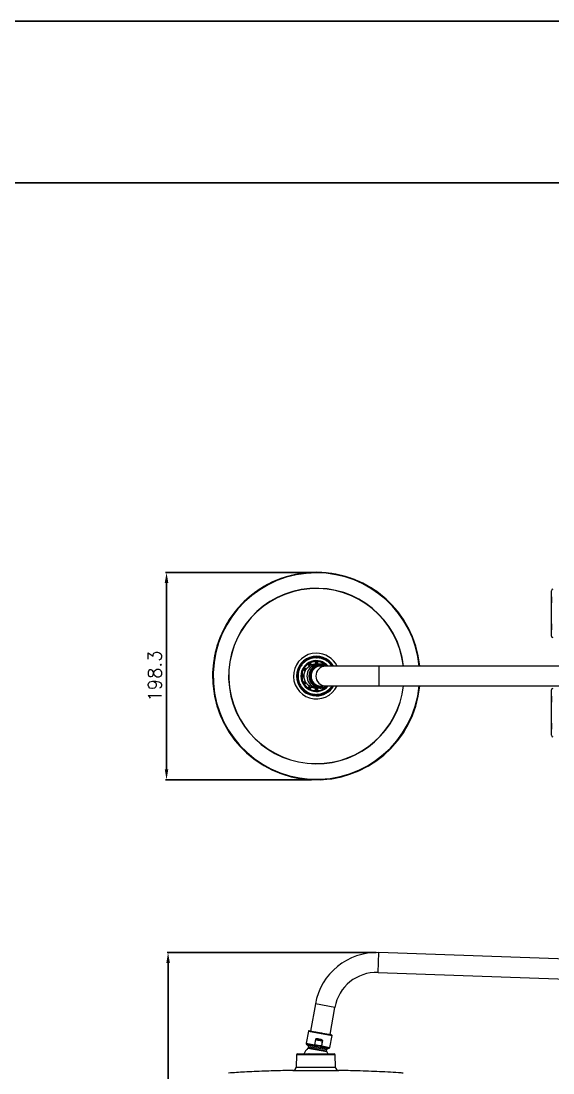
# Model space of a CAD drawing. Extents: x 1944 to 4044, y -46 to 2924.
# Drawn here: x 2994 to 3503, y 1917 to 2924 of the extents above; entities that cross this region are included whole.
import ezdxf

# ---------------------------------------------------------------- set-up
doc = ezdxf.new("R2010")
doc.units = 0
doc.header["$LTSCALE"] = 23.1
doc.layers.get('0').update_dxf_attribs({"linetype": 'CONTINUOUS'})
doc.layers.get('Defpoints').update_dxf_attribs({"linetype": 'CONTINUOUS'})
doc.layers.add('D', color=2, linetype='CONTINUOUS')
doc.styles.get("Standard").update_dxf_attribs({"font": 'txt.shx', "bigfont": 'whgtxt.shx'})
doc.dimstyles.get("Standard").update_dxf_attribs({"dimtxt": 2.5, "dimasz": 0.18, "dimexe": 0.18, "dimexo": 0.0625, "dimgap": 0.09, "dimtad": 0, "dimtih": 1, "dimtoh": 1, "dimdec": 4, "dimzin": 0, "dimdsep": 46, "dimtxsty": 'Standard', "dimcen": 0.09, "dimadec": 0, "dimazin": 0, "dimtp": 0.001, "dimtm": 0.001, "dimtfac": 1, "dimtdec": 4, "dimtofl": 0, "dimtmove": 0, "dimatfit": 0, "dimfxl": 0, "dimtolj": 1, "dimtzin": 0, "dimarcsym": 0})

# ---------------------------------------------------------------- blocks, each defined once
blk = doc.blocks.new('*D86')
at = {"color": 2, "lineweight": -2, "transparency": 16777216}
for p, q in [((3333.5, 2032.7), (3133.3, 2032.7)), ((3134.3, 2022.7), (3134.3, 162.3)), ((3336.6, 152.3), (3133.3, 152.3))]:
    blk.add_line(p, q, dxfattribs=at)
at = {"color": 2, "transparency": 16777216}
for points in [[(3132.6, 2022.7), (3136, 2022.7), (3134.3, 2032.7)], [(3132.6, 162.3), (3136, 162.3), (3134.3, 152.3)]]:
    blk.add_solid(points, dxfattribs=at)
at = {"layer": 'Defpoints', "color": 0, "transparency": 16777216}
for p in [(3333.8, 2032.7), (3134.3, 152.3), (3336.9, 152.3)]:
    blk.add_point(p, dxfattribs=at)
at = {"color": 2, "transparency": 16777216, "insert": (3120.5, 1092.5), "char_height": 17.5, "attachment_point": 5, "rotation": 90}
blk.add_mtext('\\A1;(2100~2400)', dxfattribs=at)
blk = doc.blocks.new('A$C1AB136E0')
at = {"color": 8, "linetype": 'Continuous', "lineweight": 15}
for p, q in [((158.8, 1599.6), (159.5, 1618.6)), ((117.5, 1566.1), (98.8, 1569.4)), ((92.2, 1543.3), (114.8, 1539.3)), ((90.1, 1531.8), (98, 1530.4)), ((90.5, 1530.9), (98, 1529.5)), ((80.7, 1520.9), (117.8, 1520.9)), ((91.7, 1527), (109.7, 1523.8)), ((110.5, 1526.4), (91.8, 1529.7)), ((109.6, 1524.1), (91.9, 1527.3)), ((92.2, 1528.8), (109.9, 1525.7)), ((104.6, 1528.4), (112.1, 1527)), ((104.9, 1529.2), (112.8, 1527.8)), ((77.4, 1505.8), (121.2, 1505.8)), ((99.1, 1508.7), (80.3, 1508.7)), ((118.2, 1508.7), (99.1, 1508.7))]:
    blk.add_line(p, q, dxfattribs=at)
at = {"color": 7, "linetype": 'Continuous', "lineweight": 15}
for p, q in [((417.7, 1609.5), (159.5, 1618.6)), ((158.8, 1599.6), (417.1, 1590.5)), ((98.8, 1569.4), (94.2, 1543.5)), ((112.9, 1540.2), (117.5, 1566.1)), ((92.2, 1543.3), (90.1, 1531.8)), ((90.5, 1530.9), (91.8, 1529.7)), ((98.9, 1535.5), (98, 1530.4)), ((98.3, 1530.3), (99.2, 1535.5)), ((98.9, 1535.5), (99.2, 1535.5)), ((105.5, 1534.3), (104.6, 1529.2)), ((104.9, 1529.2), (105.8, 1534.3)), ((105.5, 1534.3), (105.8, 1534.3)), ((112.8, 1527.8), (114.8, 1539.3)), ((114.4, 1539.9), (114.4, 1539.9)), ((80.7, 1520.9), (80.3, 1508.7)), ((92.2, 1528.8), (91.9, 1527.3)), ((98.3, 1530.3), (98, 1530.4)), ((98.7, 1521.8), (99.3, 1521.8)), ((104.6, 1529.2), (104.9, 1529.2)), ((109.6, 1524.1), (109.9, 1525.7)), ((110.5, 1526.4), (112.1, 1527)), ((118.2, 1508.7), (117.8, 1520.9))]:
    blk.add_line(p, q, dxfattribs=at)
at = {"color": 7, "linetype": 'Continuous', "lineweight": 15, "flags": 128}
blk.add_lwpolyline([(110.6, 1521.9), (110.6, 1521.9), (109.7, 1523.8)], dxfattribs=at)
at = {"color": 7, "linetype": 'Continuous', "lineweight": 15}
for centre, radius, start, end in [((157.4, 1559.1), 59.5, 88, 170), ((157.4, 1559.1), 40.5, 88, 170), ((92.7, 1543.2), 0.5, 80, 170), ((91.1, 1531.6), 1, 170, 230), ((114.3, 1539.4), 0.5, 350, 80), ((81.7, 1520.8), 1, 90, 178), ((99.3, 1517.7), 12, 129.4642, 159.7285), ((91.4, 1527.4), 0.5, 309.4642, 350), ((91.2, 1529), 1, 350, 50), ((100, 1530), 2.05, 167.6095, 192.3586), ((102.9, 1529.5), 2.05, 327.6414, 352.3905), ((110.1, 1524.1), 0.5, 170, 210.5358), ((110.9, 1525.5), 1, 110, 170), ((111.8, 1528), 1, 290, 350), ((116.8, 1520.8), 1, 2, 90), ((77.3, 1508.8), 3, 270.9672, 358), ((121.2, 1508.8), 3, 182, 269.0328)]:
    blk.add_arc(centre, radius, start, end, dxfattribs=at)
for points in [[(92.8, 1543.7), (92.8, 1543.7), (92.9, 1543.7), (93.5, 1543.6), (94.5, 1543.4), (95.9, 1543.2), (97.5, 1542.9), (99.4, 1542.6), (101.4, 1542.2), (103.5, 1541.8), (105.7, 1541.5), (107.7, 1541.1), (109.6, 1540.8), (111.2, 1540.5), (112.6, 1540.2), (113.6, 1540.1), (114.3, 1539.9), (114.4, 1539.9), (114.4, 1539.9)], [(99.3, 1521.8), (100.4, 1521.8), (102.7, 1521.8), (106, 1521.8), (109, 1521.8), (111.6, 1521.8), (113.8, 1521.8), (115.5, 1521.8), (116.6, 1521.8), (116.7, 1521.8), (116.8, 1521.8)]]:
    blk.add_open_spline(points, degree=3, dxfattribs=at)
for points, knots in [([(105.8, 1534.3), (105.8, 1534.3), (105.8, 1534.4), (105.8, 1534.5), (105.7, 1534.6), (105.3, 1535), (104.2, 1535.3), (102.5, 1535.8), (100.9, 1536), (99.8, 1536), (99.3, 1535.9), (99.1, 1535.8), (99, 1535.7), (98.9, 1535.6), (98.9, 1535.5), (98.9, 1535.5)], [0, 0, 0, 0, 0.016108, 0.031251, 0.046866, 0.062511, 0.249622, 0.499712, 0.7498, 0.874982, 0.93749, 0.953133, 0.968749, 0.983886, 1, 1, 1, 1]), ([(99.2, 1535.5), (99.2, 1535.5), (99.2, 1535.5), (99.2, 1535.5), (99.2, 1535.5), (99.2, 1535.6), (99.2, 1535.6), (99.2, 1535.6), (99.3, 1535.6), (99.5, 1535.5), (99.9, 1535.4), (100.9, 1535.2), (102.4, 1535), (103.8, 1534.7), (104.8, 1534.5), (105.2, 1534.5), (105.4, 1534.5), (105.5, 1534.5), (105.5, 1534.5), (105.5, 1534.4), (105.6, 1534.4), (105.6, 1534.4), (105.6, 1534.4), (105.5, 1534.4), (105.5, 1534.4), (105.5, 1534.3)], [0, 0, 0, 0, 0.009401, 0.013318, 0.015052, 0.016708, 0.01846, 0.020497, 0.025734, 0.039533, 0.104275, 0.237321, 0.500016, 0.771338, 0.892257, 0.944723, 0.966282, 0.973655, 0.979518, 0.981555, 0.983302, 0.984956, 0.986688, 0.990604, 1, 1, 1, 1]), ([(99.2, 1535.5), (99.5, 1535.3), (99.9, 1535.1), (100.8, 1534.9), (101.6, 1534.8), (102.9, 1534.5), (104.2, 1534.2), (105.3, 1534.3), (105.5, 1534.3)], [0, 0, 0, 0, 0.124676, 0.24979, 0.421345, 0.50008, 0.875328, 1, 1, 1, 1]), ([(81.8, 1521.8), (81.8, 1521.8), (81.9, 1521.8), (82.8, 1521.8), (84.4, 1521.8), (86.5, 1521.8), (89.1, 1521.8), (92, 1521.8), (95.3, 1521.8), (97.5, 1521.8), (98.7, 1521.8)], [0, 0, 0, 0, 0.115131, 0.24154, 0.36795, 0.49436, 0.62077, 0.74718, 0.87359, 1, 1, 1, 1]), ([(84.9, 1521.3), (84.9, 1521.4), (84.9, 1521.5), (85, 1521.7), (85.1, 1521.8), (85.3, 1521.8), (85.4, 1521.8), (85.4, 1521.8)], [0, 0, 0, 0, 0.2136523, 0.4272912, 0.64128, 0.8557957, 1, 1, 1, 1]), ([(87.3, 1521.3), (87.3, 1521.4), (87.3, 1521.5), (87.4, 1521.7), (87.5, 1521.8), (87.7, 1521.8), (87.7, 1521.8), (87.8, 1521.8)], [0, 0, 0, 0, 0.213652, 0.427291, 0.64128, 0.855796, 1, 1, 1, 1]), ([(92.8, 1521.6), (92.8, 1521.6), (92.8, 1521.7), (92.7, 1521.8), (92.6, 1521.8), (92.6, 1521.8), (92.6, 1521.8)], [0, 0, 0, 0, 0.019226, 0.375084, 0.732503, 1, 1, 1, 1]), ([(92.9, 1521.3), (93, 1521.4), (93, 1521.5), (93, 1521.7), (93.1, 1521.8), (93.1, 1521.8), (93.2, 1521.8), (93.2, 1521.8)], [0, 0, 0, 0, 0.2136322, 0.4272509, 0.6412195, 0.8557149, 1, 1, 1, 1]), ([(98.3, 1530.3), (98.3, 1530.3), (98.2, 1530.1), (98.1, 1529.9), (98.1, 1529.7), (98, 1529.6), (98, 1529.5)], [0, 0, 0, 0, 0.24999, 0.4999, 0.7499, 1, 1, 1, 1]), ([(98, 1529.5), (99.1, 1529.2), (101.2, 1528.5), (103.5, 1528.4), (104.6, 1528.4)], [0, 0, 0, 0, 0.5, 1, 1, 1, 1]), ([(104.6, 1529.2), (103.5, 1529.3), (101.4, 1529.4), (99.3, 1530), (98.3, 1530.3)], [0, 0, 0, 0, 0.499994, 1, 1, 1, 1]), ([(98.3, 1521.8), (98.3, 1521.8), (98.3, 1521.8), (98.3, 1521.7), (98.3, 1521.6), (98.3, 1521.5), (98.3, 1521.4), (98.3, 1521.3)], [0, 0, 0, 0, 0.21438, 0.428763, 0.643036, 0.856881, 1, 1, 1, 1]), ([(100.3, 1521.3), (100.3, 1521.4), (100.3, 1521.5), (100.3, 1521.7), (100.3, 1521.8), (100.3, 1521.8), (100.3, 1521.8), (100.3, 1521.8)], [0, 0, 0, 0, 0.213632, 0.427251, 0.641219, 0.855715, 1, 1, 1, 1]), ([(104.6, 1528.4), (104.6, 1528.4), (104.6, 1528.5), (104.6, 1528.7), (104.6, 1529), (104.6, 1529.1), (104.6, 1529.2)], [0, 0, 0, 0, 0.250172, 0.500258, 0.750246, 1, 1, 1, 1]), ([(105.3, 1521.8), (105.4, 1521.8), (105.4, 1521.8), (105.5, 1521.7), (105.6, 1521.6), (105.6, 1521.5), (105.6, 1521.4), (105.6, 1521.3)], [0, 0, 0, 0, 0.214918, 0.429838, 0.644648, 0.859029, 1, 1, 1, 1]), ([(110.8, 1521.8), (110.8, 1521.8), (110.9, 1521.8), (111.1, 1521.7), (111.2, 1521.6), (111.2, 1521.5), (111.2, 1521.4), (111.2, 1521.3)], [0, 0, 0, 0, 0.2154583, 0.4309191, 0.6462695, 0.8611894, 1, 1, 1, 1]), ([(113.1, 1521.8), (113.2, 1521.8), (113.3, 1521.8), (113.5, 1521.7), (113.6, 1521.6), (113.6, 1521.5), (113.6, 1521.4), (113.6, 1521.3)], [0, 0, 0, 0, 0.214918, 0.429838, 0.644648, 0.859029, 1, 1, 1, 1]), ([(77.5, 1505.8), (74.2, 1505.7), (65, 1505.6), (49.5, 1505.1), (32.2, 1504.3), (20.9, 1503.6), (15.8, 1503.3)], [0, 0, 0, 0, 0.160872, 0.447658, 0.754875, 1, 1, 1, 1]), ([(182.9, 1503.3), (182.3, 1503.3), (174.7, 1503.9), (160.1, 1504.6), (140.2, 1505.4), (127.1, 1505.7), (121, 1505.8)], [0, 0, 0, 0, 0.0331907, 0.3657357, 0.7068716, 1, 1, 1, 1])]:
    blk.add_open_spline(points, degree=3, knots=knots, dxfattribs=at)
blk = doc.blocks.new('A$C1841107C')
at = {"color": 7, "linetype": 'Continuous', "lineweight": 15}
for p, q in [((375.5, 417.4), (375.5, 159.1)), ((394.5, 159.1), (394.5, 417.4)), ((346.7, 324.1), (303.3, 324.1)), ((441.7, 324.1), (398.3, 324.1)), ((375.5, 159.1), (375.5, 108.2)), ((394.5, 108.2), (394.5, 159.1)), ((372.1, 105.6), (372.4, 105.4)), ((372.3, 105.7), (373.6, 104.9)), ((373.6, 104.7), (372.5, 105.3)), ((373.3, 107.1), (373, 107.3)), ((373, 107.3), (373.1, 107.3)), ((374.1, 106.5), (373.2, 107.1)), ((373.5, 107.1), (374.1, 106.7)), ((373.5, 103.5), (373.5, 102.5)), ((375.5, 108.2), (375.5, 103.5)), ((375.5, 103), (375.5, 102.9)), ((375.5, 102.9), (375.5, 102.9)), ((394.5, 103.5), (394.5, 108.2)), ((396, 106.8), (396.5, 107.1)), ((396.9, 107.1), (396.1, 106.6)), ((396.4, 104.9), (397.7, 105.7)), ((397.5, 105.3), (396.4, 104.7)), ((396.5, 102.5), (396.5, 103.5)), ((397, 107.3), (396.7, 107.1)), ((396.7, 107.1), (396.7, 107.1)), ((396.9, 107.3), (396.9, 107.3)), ((397.6, 105.4), (397.9, 105.6)), ((367.5, 99.3), (367.5, 99.9)), ((371, 100.2), (370.6, 100.2)), ((370.6, 98.3), (371, 98.3)), ((371.1, 100.3), (373.3, 100.3)), ((373, 100.1), (371.1, 100.1)), ((371.1, 98.4), (373, 98.4)), ((373.3, 98.3), (371.1, 98.3)), ((372.4, 93.1), (372.1, 92.9)), ((374.2, 94), (372.3, 92.9)), ((372.5, 93.2), (374.4, 94.3)), ((373, 91.2), (373.3, 91.4)), ((373.1, 91.4), (375.1, 92.6)), ((375.4, 92.6), (373.5, 91.5)), ((374, 99.2), (374, 98.3)), ((374, 98), (374, 98.9)), ((374.3, 94.2), (374.2, 94.1)), ((375.1, 92.5), (375.2, 92.5)), ((384.9, 92.8), (384.9, 92.8)), ((384.9, 92.8), (385, 92.8)), ((396.5, 91.5), (394.6, 92.6)), ((394.7, 92.6), (394.8, 92.5)), ((394.9, 92.6), (396.9, 91.4)), ((395.6, 94.3), (397.5, 93.2)), ((397.7, 92.9), (395.8, 94)), ((396, 98.3), (396, 99.2)), ((396, 98.9), (396, 98)), ((396, 98), (396, 98.3)), ((396.7, 100.3), (398.9, 100.3)), ((398.9, 98.3), (396.7, 98.3)), ((396.7, 91.4), (397, 91.2)), ((396.8, 98.3), (396.9, 98.4)), ((397, 98.3), (397, 100.1)), ((398.9, 100.1), (397, 100.1)), ((397, 98.4), (399.1, 98.4)), ((397.9, 92.9), (397.6, 93.1)), ((397.9, 92.9), (397.9, 92.9)), ((399.4, 100.2), (399, 100.2)), ((399, 98.3), (399.4, 98.3)), ((399.4, 100.3), (399.4, 100.2)), ((399.4, 98.3), (399.4, 98.3)), ((402.5, 98.7), (402.5, 99.3)), ((377.1, 87.6), (377, 87.3)), ((377.2, 87.8), (378.3, 89.7)), ((378.3, 89.3), (377.2, 87.4)), ((378.6, 86.5), (379.7, 88.5)), ((378.7, 86.3), (378.8, 86.6)), ((380, 88.7), (378.9, 86.8)), ((384, 85.4), (384, 87.6)), ((384, 87.5), (384.1, 87.3)), ((384, 85.3), (384, 84.9)), ((384.2, 87.3), (384.2, 85)), ((385, 85), (384.2, 85)), ((385.8, 85), (385, 85)), ((385.8, 85.4), (385.8, 87.3)), ((386, 87.6), (386, 85.4)), ((386, 84.9), (386, 85.3)), ((391.1, 86.8), (390, 88.7)), ((390.1, 88.6), (390.1, 88.5)), ((390.3, 88.5), (391.4, 86.5)), ((391.2, 86.6), (391.3, 86.3)), ((391.7, 89.7), (392.8, 87.8)), ((392.8, 87.4), (391.7, 89.3)), ((393, 87.3), (392.9, 87.6))]:
    blk.add_line(p, q, dxfattribs=at)
at = {"color": 8, "linetype": 'Continuous', "lineweight": 15}
for p, q in [((325, 324.1), (309.5, 324.1)), ((340.5, 324.1), (325, 324.1)), ((435.5, 324.1), (404.5, 324.1)), ((373.7, 105.7), (372.6, 106.4)), ((372.7, 106.4), (373.7, 105.8)), ((374.9, 108.8), (373.5, 107.1)), ((396.5, 107.1), (395.1, 108.8)), ((397.4, 106.4), (396.3, 105.7)), ((396.3, 105.8), (397.3, 106.4)), ((373, 99.3), (370.7, 99.3)), ((373, 99.2), (370.7, 99.2)), ((372.6, 92.2), (374.6, 93.3)), ((374.6, 93.2), (372.7, 92.1)), ((395.4, 93.3), (397.4, 92.2)), ((397.3, 92.1), (395.4, 93.2)), ((399.2, 99.3), (397, 99.3)), ((399.2, 99.2), (397, 99.2)), ((377.8, 87), (379, 88.9)), ((379, 88.9), (377.9, 86.9)), ((385, 85), (385, 87.3)), ((385, 87.3), (385, 85)), ((392.1, 86.9), (391, 88.9)), ((391, 88.9), (392.2, 87))]:
    blk.add_line(p, q, dxfattribs=at)
at = {"color": 7, "linetype": 'Continuous', "lineweight": 15, "flags": 128}
for points in [[(309.3, 324.1), (309.3, 324.1), (309.5, 324.1)], [(340.5, 324.1), (340.7, 324.1), (340.7, 324.1)], [(404.3, 324.1), (404.3, 324.1), (404.5, 324.1)], [(435.5, 324.1), (435.7, 324.1), (435.7, 324.1)], [(372.3, 105.7), (372.3, 105.7), (373.1, 107.1)], [(373.2, 100.2), (373, 100.2), (373, 100.2), (373, 100.2)], [(374.2, 94.1), (374.2, 94.1), (374.2, 94.1), (374.2, 94.1)], [(394.8, 92.5), (394.9, 92.5), (394.9, 92.5), (394.9, 92.5)], [(397.7, 92.9), (397.7, 92.8), (396.8, 91.3)], [(378.6, 86.5), (378.5, 86.6), (377, 87.5)], [(393, 87.5), (391.5, 86.6), (391.3, 86.5)]]:
    blk.add_lwpolyline(points, dxfattribs=at)
at = {"color": 8, "linetype": 'Continuous', "lineweight": 15, "flags": 128}
blk.add_lwpolyline([(394.5, 159.1), (394.3, 159.2), (393.8, 159.3), (392.9, 159.3), (391.7, 159.4), (390.3, 159.4), (388.6, 159.5), (386.9, 159.5), (385, 159.5), (383.1, 159.5), (381.4, 159.5), (379.7, 159.4), (378.3, 159.4), (377.1, 159.3), (376.2, 159.3), (375.7, 159.2), (375.5, 159.1), (375.5, 159.1)], dxfattribs=at)
at = {"color": 7, "linetype": 'Continuous', "lineweight": 15}
for centre, radius, start, end in [((303.3, 325.6), 1.5, 180.5, 270), ((325, 1004.7), 680.7, 268.6945, 271.3055), ((346.7, 325.6), 1.5, 270, 359.5), ((398.3, 325.6), 1.5, 180.5, 270), ((420, 1004.7), 680.7, 268.6945, 271.3055), ((441.7, 325.6), 1.5, 270, 359.5), ((385, 99.3), 99.3, 180, 84.5087), ((385, 99.3), 99.3, 95.4913, 180), ((385, 99.3), 14.8, 129.933, 270), ((385, 99.3), 14.4, 153.9473, 176.0527), ((385, 99.3), 14.4, 153.8777, 153.947), ((385, 99.3), 14, 153.7821, 153.9744), ((385, 99.3), 14.4, 131.2787, 146.0527), ((385, 99.3), 14, 146.0256, 146.2179), ((384.7, 103.5), 11.2, 145.239, 179.963), ((384.9, 103.6), 9.88, 162.0223, 270.618), ((384.9, 103.6), 9.43, 180.4419, 270.4352), ((385, 99.3), 14.8, 270, 50.067), ((385.1, 103.6), 9.88, 269.382, 17.9777), ((385.1, 103.6), 9.43, 269.5648, 359.5581), ((385, 99.3), 14.4, 33.9473, 48.7213), ((385.3, 103.5), 11.2, 0.048, 34.7519), ((385, 99.3), 14.2, 356.0179, 33.8256), ((385, 99.3), 14.4, 33.8777, 33.947), ((385, 99.3), 14, 26.0256, 26.2179), ((385, 99.3), 14.4, 26.053, 26.1223), ((385, 99.3), 14.4, 3.9473, 26.0527), ((385, 99.3), 14.4, 176.053, 176.1223), ((385, 99.3), 14.4, 183.8777, 183.947), ((385, 99.3), 14.4, 183.9473, 206.0527), ((385, 99.3), 14.2, 176.6239, 214.1087), ((385, 99.3), 14, 176.0256, 176.2179), ((385, 99.3), 14.1, 183.7821, 183.9744), ((385, 99.3), 14.4, 206.053, 206.1223), ((385, 99.3), 14.1, 206.0256, 206.2179), ((385, 99.3), 12, 175.6294, 175.99), ((385, 99.3), 12, 179.8124, 180.1876), ((385, 99.3), 12, 184.01, 184.3706), ((385, 99.3), 14.4, 213.8777, 213.947), ((385, 99.3), 14.4, 213.9473, 236.0527), ((385, 99.3), 14.1, 213.7821, 213.9744), ((375, 99.2), 0.971, 180.0045, 198.017), ((375, 98.3), 0.971, 180.0052, 198.017), ((385, 101.7), 11.5, 198.449, 341.551), ((385, 99.3), 12, 205.6294, 205.99), ((385, 99.3), 12, 209.8124, 210.1876), ((385, 99.3), 12, 214.01, 214.3706), ((385, 99.3), 14.4, 303.9473, 326.0527), ((385, 99.3), 12, 325.6294, 325.99), ((385, 99.3), 12, 329.8124, 330.1876), ((385, 99.3), 12, 334.01, 334.3706), ((395, 99.2), 0.971, 341.983, 359.9956), ((395, 98.3), 0.971, 341.983, 359.9956), ((385, 99.3), 14.1, 326.0256, 326.2179), ((385, 99.3), 14.4, 326.053, 326.1223), ((385, 99.3), 12, 359.8124, 0.1876), ((385, 99.3), 12, 355.6294, 355.99), ((385, 99.3), 14.1, 333.7821, 333.9744), ((385, 99.3), 14.4, 333.9473, 356.0527), ((385, 99.3), 14, 3.7821, 3.9744), ((385, 99.3), 14.1, 356.0256, 356.2179), ((385, 99.3), 14.4, 236.053, 236.1223), ((385, 99.3), 14.1, 236.0256, 236.2179), ((385, 99.3), 12, 235.6294, 235.99), ((385, 99.3), 14.4, 243.8777, 243.947), ((385, 99.3), 14.4, 243.9473, 266.0527), ((385, 99.3), 14.1, 243.7821, 243.9744), ((385, 99.3), 12, 239.8124, 240.1876), ((385, 99.3), 12, 244.01, 244.3706), ((385, 99.3), 14.1, 266.0256, 266.2179), ((385, 99.3), 14.4, 266.053, 266.1223), ((385, 99.3), 12, 265.6294, 265.99), ((385, 99.3), 12, 269.8124, 270.1876), ((385, 99.3), 12, 274.01, 274.3706), ((385, 99.3), 14.1, 273.7821, 273.9744), ((385, 99.3), 14.4, 273.9473, 296.0527), ((385, 99.3), 14.4, 273.8777, 273.947), ((385, 99.3), 12, 295.6294, 295.99), ((385, 99.3), 12, 299.8124, 300.1876), ((385, 99.3), 14.1, 296.0256, 296.2179), ((385, 99.3), 14.4, 296.053, 296.1223), ((385, 99.3), 12, 304.01, 304.3706), ((385, 99.3), 14.1, 303.7821, 303.9744), ((385, 99.3), 14.4, 303.8777, 303.947)]:
    blk.add_arc(centre, radius, start, end, dxfattribs=at)
at = {"color": 8, "linetype": 'Continuous', "lineweight": 15}
for centre, radius, start, end in [((385, 99.3), 99.3, 95.4914, 270), ((385, 99.3), 99.2, 95.4978, 180.2543), ((385, 99.3), 99.2, 180.2543, 84.5022), ((385, 99.3), 98.8, 95.5185, 180), ((385, 99.3), 98.8, 180, 84.4815), ((385, 99.3), 99.3, 270, 84.5086), ((385, 99.3), 84, 96.491, 359.5928), ((385, 99.3), 83.8, 96.5061, 359.5928), ((385, 99.3), 84, 359.5928, 83.509), ((385, 99.3), 83.8, 359.5928, 83.4939), ((385, 99.3), 21.9, 180, 64.3002), ((385, 99.3), 21.9, 115.6998, 180), ((385, 99.3), 19, 120.0712, 359.5098), ((385, 99.3), 18.5, 180, 59.1642), ((385, 99.3), 18.5, 120.8358, 180), ((385, 99.3), 19, 359.5098, 59.9288), ((384.9, 103.6), 11.4, 180.448, 270.4296), ((385, 108.3), 9.5, 180.6559, 359.3441), ((385.1, 103.6), 11.4, 269.5333, 359.5909)]:
    blk.add_arc(centre, radius, start, end, dxfattribs=at)
for points, knots in [([(375.5, 114), (374.6, 113.4), (372.8, 112.1), (370.6, 109.5), (368.9, 106.5), (367.8, 103.3), (367.6, 101), (367.5, 99.9)], [0, 0, 0, 0, 0.19342, 0.395065, 0.59671, 0.798355, 1, 1, 1, 1]), ([(402.5, 99.3), (402.5, 100.4), (402.3, 102.7), (401.3, 106), (399.7, 109), (397.6, 111.6), (395.8, 113.3), (394.6, 113.9), (394.5, 114)], [0, 0, 0, 0, 0.194779, 0.389558, 0.584337, 0.779116, 0.973895, 1, 1, 1, 1]), ([(375.5, 109), (375.3, 108.6), (374.7, 107.6), (374.2, 105.8), (373.9, 103.6), (374.1, 101.5), (374.7, 99.5), (375.8, 97.6), (377.1, 95.9), (378.8, 94.6), (380.7, 93.6), (382.7, 92.9), (384.2, 92.8), (384.9, 92.8)], [0, 0, 0, 0, 0.05971, 0.153739, 0.247768, 0.341797, 0.435826, 0.529855, 0.623884, 0.717913, 0.811942, 0.905971, 1, 1, 1, 1]), ([(385, 92.8), (385.7, 92.8), (387.2, 92.9), (389.2, 93.5), (391.1, 94.5), (392.8, 95.9), (394.2, 97.5), (395.2, 99.4), (395.8, 101.4), (396.1, 103.5), (395.9, 105.7), (395.3, 107.5), (394.7, 108.5), (394.5, 109)], [0, 0, 0, 0, 0.093575, 0.187149, 0.280724, 0.374299, 0.467874, 0.561448, 0.655023, 0.748598, 0.842172, 0.935747, 1, 1, 1, 1])]:
    blk.add_open_spline(points, degree=3, knots=knots, dxfattribs=at)
at = {"color": 7, "linetype": 'Continuous', "lineweight": 15}
for points in [[(372.5, 105.3), (372.1, 104.5), (371.5, 102.9), (371.2, 101.1), (371.1, 100.3)], [(398.9, 100.3), (398.8, 101.1), (398.5, 102.9), (397.9, 104.5), (397.5, 105.3)], [(367.5, 99.3), (367.5, 98.1), (367.7, 95.9), (368.7, 92.6), (370.3, 89.6), (372.4, 86.9), (375, 84.7), (378, 83.1), (381.3, 82), (384.7, 81.6), (388.1, 81.9), (391.4, 82.8), (394.4, 84.4), (397.1, 86.5), (399.4, 89.1), (401.1, 92), (402.2, 95.3), (402.4, 97.5), (402.5, 98.7)], [(371.1, 98.3), (371.2, 97.4), (371.5, 95.6), (372.1, 94), (372.5, 93.2)], [(374.4, 94.3), (374.1, 94.9), (373.6, 96.2), (373.4, 97.6), (373.3, 98.3)], [(373.5, 91.5), (374, 90.8), (375.1, 89.4), (376.5, 88.3), (377.2, 87.8)], [(378.3, 89.7), (377.8, 90.1), (376.7, 90.9), (375.8, 92), (375.4, 92.6)], [(394.6, 92.6), (394.2, 92), (393.3, 90.9), (392.2, 90.1), (391.7, 89.7)], [(392.8, 87.8), (393.5, 88.3), (394.9, 89.4), (396, 90.8), (396.5, 91.5)], [(396.7, 98.3), (396.6, 97.6), (396.4, 96.2), (395.9, 94.9), (395.6, 94.3)], [(397.5, 93.2), (397.9, 94), (398.5, 95.6), (398.8, 97.4), (398.9, 98.3)], [(378.9, 86.8), (379.7, 86.4), (381.4, 85.7), (383.1, 85.5), (384, 85.4)], [(384, 87.6), (383.3, 87.7), (381.9, 87.9), (380.7, 88.4), (380, 88.7)], [(390, 88.7), (389.3, 88.4), (388.1, 87.9), (386.7, 87.7), (386, 87.6)], [(386, 85.4), (386.9, 85.5), (388.6, 85.7), (390.3, 86.4), (391.1, 86.8)]]:
    blk.add_open_spline(points, degree=3, dxfattribs=at)
for points, knots in [([(372.1, 105.6), (372.1, 105.6), (372.1, 105.6), (372.1, 105.5), (372.3, 105.5), (372.4, 105.4), (372.5, 105.4), (372.5, 105.3)], [0, 0, 0, 0, 0.213652, 0.427291, 0.64128, 0.855796, 1, 1, 1, 1]), ([(373.5, 107.1), (373.4, 107.1), (373.3, 107.2), (373.2, 107.2), (373.1, 107.3), (373.1, 107.3), (373.1, 107.3), (373.1, 107.3)], [0, 0, 0, 0, 0.21438, 0.428763, 0.643036, 0.856881, 1, 1, 1, 1]), ([(374, 98.9), (374, 98.9), (374, 98.9), (374, 99), (374, 99.1), (373.9, 99.6), (373.6, 100.8), (373.5, 101.9), (373.5, 102.5)], [0, 0, 0, 0, 0.032238, 0.062537, 0.093786, 0.125093, 0.499531, 1, 1, 1, 1]), ([(396.5, 102.5), (396.5, 102.5), (396.6, 101.9), (396.4, 100.9), (396.2, 99.8), (396.1, 99.3), (396, 99.1), (396, 99), (396, 98.9), (396, 98.9), (396, 98.9)], [0, 0, 0, 0, 0.000005, 0.4998908, 0.7501096, 0.8750528, 0.9063211, 0.9375341, 0.9677905, 1, 1, 1, 1]), ([(396.9, 107.3), (396.9, 107.3), (396.9, 107.3), (396.9, 107.3), (396.7, 107.2), (396.6, 107.1), (396.5, 107.1), (396.5, 107.1)], [0, 0, 0, 0, 0.214195, 0.428376, 0.642909, 0.857969, 1, 1, 1, 1]), ([(397.5, 105.3), (397.6, 105.4), (397.7, 105.4), (397.8, 105.5), (397.9, 105.6), (397.9, 105.6), (397.9, 105.6), (397.9, 105.6)], [0, 0, 0, 0, 0.214918, 0.429838, 0.644648, 0.859029, 1, 1, 1, 1]), ([(371.1, 100.3), (371.1, 100.3), (371, 100.3), (370.8, 100.3), (370.7, 100.3), (370.6, 100.3), (370.6, 100.3), (370.6, 100.3)], [0, 0, 0, 0, 0.214918, 0.429838, 0.644648, 0.859029, 1, 1, 1, 1]), ([(370.6, 98.3), (370.6, 98.3), (370.7, 98.3), (370.7, 98.3), (370.9, 98.3), (371, 98.3), (371.1, 98.3), (371.1, 98.3)], [0, 0, 0, 0, 0.2136616, 0.4273097, 0.6413078, 0.8558327, 1, 1, 1, 1]), ([(372.5, 93.2), (372.4, 93.2), (372.3, 93.1), (372.2, 93), (372.1, 93), (372.1, 93), (372.1, 93), (372.1, 92.9)], [0, 0, 0, 0, 0.214926, 0.429855, 0.644674, 0.859064, 1, 1, 1, 1]), ([(373, 100.3), (373, 99.7), (372.9, 99.1), (373, 98.5), (373, 98.4)], [0, 0, 0, 0, 0.993465, 1, 1, 1, 1]), ([(373, 99.3), (373, 99.4), (373, 99.6), (373, 99.8), (373, 100), (373, 100.1), (373, 100.1), (373, 100.1)], [0, 0, 0, 0, 0.2168, 0.433587, 0.650691, 0.867976, 1, 1, 1, 1]), ([(373, 98.4), (373, 98.4), (373, 98.5), (373, 98.6), (373, 98.8), (373, 99), (373, 99.2), (373, 99.2)], [0, 0, 0, 0, 0.216823, 0.433633, 0.650779, 0.868136, 1, 1, 1, 1]), ([(373.1, 98.4), (373.1, 98.3), (373.1, 98.3), (373.4, 98.3), (373.5, 98.3)], [0, 0, 0, 0, 0.653831, 1, 1, 1, 1]), ([(373.1, 91.2), (373.1, 91.2), (373.1, 91.2), (373.1, 91.3), (373.3, 91.3), (373.4, 91.4), (373.5, 91.5), (373.5, 91.5)], [0, 0, 0, 0, 0.213652, 0.427291, 0.64128, 0.855796, 1, 1, 1, 1]), ([(373.7, 100.3), (373.7, 100.3), (373.6, 100.3), (373.5, 100.3), (373.4, 100.3), (373.3, 100.3)], [0, 0, 0, 0, 0.30967, 0.704491, 1, 1, 1, 1]), ([(373.7, 98.3), (373.7, 98.3), (373.6, 98.3), (373.5, 98.3), (373.4, 98.3), (373.3, 98.3)], [0, 0, 0, 0, 0.3281526, 0.7124952, 1, 1, 1, 1]), ([(374, 98.3), (374, 98.3), (374, 98.2), (374, 98.1), (374, 98)], [0, 0, 0, 0, 0.208303, 1, 1, 1, 1]), ([(374.2, 94.1), (374.4, 93.7), (374.6, 93.2), (375, 92.7), (375.1, 92.6)], [0, 0, 0, 0, 0.737683, 1, 1, 1, 1]), ([(374.6, 93.3), (374.5, 93.4), (374.5, 93.5), (374.3, 93.8), (374.3, 93.9), (374.2, 94), (374.2, 94), (374.2, 94)], [0, 0, 0, 0, 0.2168, 0.433587, 0.650691, 0.867976, 1, 1, 1, 1]), ([(374.7, 94.5), (374.7, 94.5), (374.6, 94.4), (374.5, 94.4), (374.4, 94.3), (374.4, 94.3)], [0, 0, 0, 0, 0.3608619, 0.7264062, 1, 1, 1, 1]), ([(375.1, 92.6), (375, 92.6), (375, 92.6), (375, 92.7), (374.8, 92.9), (374.7, 93.1), (374.7, 93.2), (374.6, 93.2)], [0, 0, 0, 0, 0.2168232, 0.4336333, 0.6507787, 0.8681359, 1, 1, 1, 1]), ([(375.8, 92.8), (375.7, 92.8), (375.7, 92.8), (375.6, 92.7), (375.5, 92.6), (375.4, 92.6), (375.4, 92.6)], [0, 0, 0, 0, 0.019265, 0.375156, 0.73261, 1, 1, 1, 1]), ([(394.2, 92.8), (394.3, 92.8), (394.3, 92.8), (394.4, 92.7), (394.5, 92.6), (394.6, 92.6), (394.6, 92.6)], [0, 0, 0, 0, 0.019226, 0.375084, 0.732503, 1, 1, 1, 1]), ([(394.9, 92.6), (395, 92.7), (395.3, 93.2), (395.6, 93.7), (395.7, 94)], [0, 0, 0, 0, 0.3580555, 1, 1, 1, 1]), ([(395.4, 93.2), (395.3, 93.2), (395.2, 93), (395.1, 92.8), (395, 92.7), (395, 92.6), (394.9, 92.6), (394.9, 92.6)], [0, 0, 0, 0, 0.2167995, 0.4335866, 0.6506914, 0.8679763, 1, 1, 1, 1]), ([(395.3, 94.5), (395.3, 94.5), (395.4, 94.4), (395.5, 94.4), (395.6, 94.3), (395.6, 94.3)], [0, 0, 0, 0, 0.3609375, 0.7265233, 1, 1, 1, 1]), ([(395.8, 94), (395.8, 94), (395.8, 94), (395.7, 93.9), (395.6, 93.7), (395.5, 93.5), (395.4, 93.4), (395.4, 93.3)], [0, 0, 0, 0, 0.216823, 0.433633, 0.650778, 0.868135, 1, 1, 1, 1]), ([(395.8, 94.1), (395.8, 94.1), (395.8, 94.1), (395.5, 94.3), (395.5, 94.3)], [0, 0, 0, 0, 0.706233, 1, 1, 1, 1]), ([(396.3, 100.3), (396.3, 100.3), (396.4, 100.3), (396.5, 100.3), (396.6, 100.3), (396.7, 100.3)], [0, 0, 0, 0, 0.309948, 0.705071, 1, 1, 1, 1]), ([(396.3, 98.3), (396.3, 98.3), (396.4, 98.3), (396.5, 98.3), (396.6, 98.3), (396.7, 98.3)], [0, 0, 0, 0, 0.328075, 0.712375, 1, 1, 1, 1]), ([(396.9, 100.2), (396.9, 100.2), (396.9, 100.2), (396.6, 100.2), (396.5, 100.2)], [0, 0, 0, 0, 0.673038, 1, 1, 1, 1]), ([(396.5, 91.5), (396.6, 91.4), (396.7, 91.4), (396.8, 91.3), (396.9, 91.3), (396.9, 91.2), (396.9, 91.2), (396.9, 91.2)], [0, 0, 0, 0, 0.214918, 0.429838, 0.644648, 0.859029, 1, 1, 1, 1]), ([(397, 100.1), (397, 100.1), (397, 100.1), (397, 99.9), (397, 99.7), (397, 99.5), (397, 99.4), (397, 99.3)], [0, 0, 0, 0, 0.216823, 0.433633, 0.650779, 0.868136, 1, 1, 1, 1]), ([(397, 99.2), (397, 99.1), (397, 99), (397, 98.7), (397, 98.5), (397, 98.4), (397, 98.4), (397, 98.4)], [0, 0, 0, 0, 0.2168, 0.433587, 0.650691, 0.867976, 1, 1, 1, 1]), ([(397.9, 92.9), (397.9, 93), (397.9, 93), (397.9, 93), (397.7, 93.1), (397.6, 93.1), (397.5, 93.2), (397.5, 93.2)], [0, 0, 0, 0, 0.213632, 0.427251, 0.641219, 0.855715, 1, 1, 1, 1]), ([(399.4, 100.3), (399.4, 100.3), (399.3, 100.3), (399.3, 100.3), (399.1, 100.3), (399, 100.3), (398.9, 100.3), (398.9, 100.3)], [0, 0, 0, 0, 0.213632, 0.427251, 0.641219, 0.855715, 1, 1, 1, 1]), ([(398.9, 98.3), (398.9, 98.3), (399, 98.3), (399.2, 98.3), (399.3, 98.3), (399.4, 98.3), (399.4, 98.3), (399.4, 98.3)], [0, 0, 0, 0, 0.21438, 0.428763, 0.643036, 0.856881, 1, 1, 1, 1]), ([(377.2, 87.8), (377.2, 87.7), (377.1, 87.6), (377, 87.5), (377, 87.4), (377, 87.3), (377, 87.3), (377, 87.3)], [0, 0, 0, 0, 0.214918, 0.429838, 0.644648, 0.859029, 1, 1, 1, 1]), ([(378.5, 90), (378.5, 90), (378.5, 90), (378.4, 89.9), (378.4, 89.8), (378.3, 89.7), (378.3, 89.7)], [0, 0, 0, 0, 0.053653, 0.397013, 0.74188, 1, 1, 1, 1]), ([(378.3, 89.4), (378.4, 89.3), (378.8, 89), (379.4, 88.7), (379.8, 88.6)], [0, 0, 0, 0, 0.271291, 1, 1, 1, 1]), ([(379, 88.9), (378.9, 88.9), (378.7, 89), (378.5, 89.2), (378.4, 89.3), (378.3, 89.3), (378.3, 89.3), (378.3, 89.3)], [0, 0, 0, 0, 0.2168, 0.433587, 0.650691, 0.867976, 1, 1, 1, 1]), ([(378.7, 86.3), (378.7, 86.3), (378.7, 86.3), (378.7, 86.4), (378.8, 86.5), (378.9, 86.7), (378.9, 86.7), (378.9, 86.8)], [0, 0, 0, 0, 0.2136523, 0.4272912, 0.64128, 0.8557957, 1, 1, 1, 1]), ([(379.7, 88.5), (379.7, 88.5), (379.7, 88.5), (379.6, 88.6), (379.4, 88.7), (379.2, 88.8), (379.1, 88.8), (379, 88.9)], [0, 0, 0, 0, 0.216823, 0.433633, 0.650779, 0.868136, 1, 1, 1, 1]), ([(379.8, 88.5), (379.8, 88.5), (379.8, 88.4), (379.9, 88.5), (380, 88.7), (380.1, 88.8)], [0, 0, 0, 0, 0.000033, 0.706796, 1, 1, 1, 1]), ([(380.2, 89), (380.2, 89), (380.2, 89), (380.2, 88.9), (380.1, 88.8), (380.1, 88.7), (380, 88.7)], [0, 0, 0, 0, 0.062126, 0.401128, 0.741603, 1, 1, 1, 1]), ([(383.9, 87.4), (384.3, 87.4), (384.9, 87.3), (385.5, 87.4), (385.8, 87.4)], [0, 0, 0, 0, 0.572488, 1, 1, 1, 1]), ([(384, 88), (384, 88), (384, 88), (384, 87.9), (384, 87.8), (384, 87.7), (384, 87.6)], [0, 0, 0, 0, 0.074222, 0.408812, 0.744856, 1, 1, 1, 1]), ([(384, 85.4), (384, 85.4), (384, 85.2), (384, 85.1), (384, 85), (384, 84.9), (384, 84.9), (384, 84.9)], [0, 0, 0, 0, 0.2149178, 0.4298381, 0.6446484, 0.8590291, 1, 1, 1, 1]), ([(385, 87.3), (384.9, 87.3), (384.7, 87.3), (384.5, 87.3), (384.3, 87.3), (384.2, 87.3), (384.2, 87.3), (384.2, 87.3)], [0, 0, 0, 0, 0.2168, 0.433587, 0.650691, 0.867976, 1, 1, 1, 1]), ([(385.8, 87.3), (385.8, 87.3), (385.8, 87.3), (385.7, 87.3), (385.5, 87.3), (385.2, 87.3), (385.1, 87.3), (385, 87.3)], [0, 0, 0, 0, 0.216823, 0.433633, 0.650779, 0.868136, 1, 1, 1, 1]), ([(385.9, 87.3), (385.9, 87.3), (385.9, 87.3), (385.9, 87.4), (386, 87.6), (386, 87.7)], [0, 0, 0, 0, 0.000033, 0.706796, 1, 1, 1, 1]), ([(386, 88), (386, 88), (386, 88), (386, 87.9), (386, 87.8), (386, 87.7), (386, 87.6)], [0, 0, 0, 0, 0.074233, 0.408858, 0.744938, 1, 1, 1, 1]), ([(386, 84.9), (386, 84.9), (386, 84.9), (386, 85), (386, 85.1), (386, 85.3), (386, 85.4), (386, 85.4)], [0, 0, 0, 0, 0.2136523, 0.4272912, 0.64128, 0.8557957, 1, 1, 1, 1]), ([(389.8, 89), (389.8, 89), (389.8, 89), (389.8, 88.9), (389.9, 88.8), (389.9, 88.7), (390, 88.7)], [0, 0, 0, 0, 0.062117, 0.401082, 0.74152, 1, 1, 1, 1]), ([(390.2, 88.5), (390.3, 88.6), (390.8, 88.8), (391.3, 89.1), (391.7, 89.4)], [0, 0, 0, 0, 0.131439, 1, 1, 1, 1]), ([(391, 88.9), (390.9, 88.8), (390.7, 88.7), (390.5, 88.6), (390.4, 88.5), (390.3, 88.5), (390.3, 88.5), (390.3, 88.5)], [0, 0, 0, 0, 0.2168, 0.433587, 0.650691, 0.867976, 1, 1, 1, 1]), ([(391.7, 89.3), (391.7, 89.3), (391.7, 89.3), (391.6, 89.2), (391.4, 89.1), (391.2, 89), (391.1, 88.9), (391, 88.9)], [0, 0, 0, 0, 0.216819, 0.433625, 0.650766, 0.868119, 1, 1, 1, 1]), ([(391.1, 86.8), (391.1, 86.7), (391.2, 86.6), (391.2, 86.5), (391.3, 86.4), (391.3, 86.3), (391.3, 86.3), (391.3, 86.3)], [0, 0, 0, 0, 0.214918, 0.429838, 0.644648, 0.859029, 1, 1, 1, 1]), ([(391.5, 90), (391.5, 90), (391.5, 90), (391.6, 89.9), (391.6, 89.8), (391.7, 89.7), (391.7, 89.7)], [0, 0, 0, 0, 0.053685, 0.397096, 0.742014, 1, 1, 1, 1]), ([(391.7, 89.5), (391.7, 89.5), (391.7, 89.5), (391.6, 89.7), (391.6, 89.8)], [0, 0, 0, 0, 0.51558, 1, 1, 1, 1]), ([(393, 87.3), (393, 87.3), (393, 87.3), (393, 87.4), (392.9, 87.5), (392.9, 87.7), (392.8, 87.7), (392.8, 87.8)], [0, 0, 0, 0, 0.213652, 0.427291, 0.64128, 0.855796, 1, 1, 1, 1])]:
    blk.add_open_spline(points, degree=3, knots=knots, dxfattribs=at)
blk = doc.blocks.new('*D94')
at = {"color": 2, "lineweight": -2, "transparency": 16777216}
for p, q in [((3271.1, 2396.6), (3131.8, 2396.6)), ((3132.8, 2208.2), (3132.8, 2386.6)), ((3271.1, 2198.2), (3131.8, 2198.2))]:
    blk.add_line(p, q, dxfattribs=at)
at = {"color": 2, "transparency": 16777216}
for points in [[(3131.1, 2386.6), (3134.5, 2386.6), (3132.8, 2396.6)], [(3131.1, 2208.2), (3134.5, 2208.2), (3132.8, 2198.2)]]:
    blk.add_solid(points, dxfattribs=at)
at = {"layer": 'Defpoints', "color": 0, "transparency": 16777216}
for p in [(3132.8, 2396.6), (3271.4, 2396.6), (3271.4, 2198.2)]:
    blk.add_point(p, dxfattribs=at)
at = {"color": 2, "transparency": 16777216, "insert": (3121.5, 2297.4), "char_height": 12.7, "attachment_point": 5, "rotation": 90}
blk.add_mtext('\\A1;198.3', dxfattribs=at)

msp = doc.modelspace()

# ---------------------------------------------------------------- linework, layer by layer
at = {"color": 4}
msp.add_line((3988.61, 2769.46), (2113.61, 2769.46), dxfattribs=at)
at = {"layer": 'D'}
msp.add_lwpolyline([(1943.61, 2924.46), (4043.61, 2924.46), (4043.61, -45.54), (1943.61, -45.54)], close=True, dxfattribs=at)

# ---------------------------------------------------------------- block references
at = {"lineweight": 15, "rotation": 270}
msp.add_blockref('A$C1841107C', (3176.87, 2682.41), dxfattribs=at)
at = {"lineweight": 15}
msp.add_blockref('A$C1AB136E0', (3176.37, 414.09), dxfattribs=at)

# ---------------------------------------------------------------- dimensions: what is measured, and where the dimension line sits
dim = msp.add_linear_dim(base=(3132.81, 2396.57), p1=(3271.39, 2198.25), p2=(3271.39, 2396.57), angle=90, dimstyle='Standard', override={"dimtxt": 12.7, "dimasz": 10, "dimexe": 1, "dimexo": 0.3, "dimgap": 5, "dimtad": 1, "dimtih": 0, "dimtoh": 0, "dimdec": 1, "dimzin": 8, "dimcen": 0, "dimclrd": 2, "dimclre": 2, "dimclrt": 2, "dimazin": 2, "dimtp": 0.1, "dimtm": 0, "dimtfac": 0.5, "dimtdec": 1, "dimatfit": 3, "dimfxl": 2.5, "dimarcsym": 1})
dim.commit()
dim.dimension.update_dxf_attribs({"geometry": '*D94', "text_midpoint": (3121.46, 2297.41)})
dim = msp.add_linear_dim(base=(3134.29, 152.3), p1=(3333.77, 2032.68), p2=(3336.87, 152.3), angle=90, text='(2100~2400)', dimstyle='Standard', override={"dimtxt": 17.5, "dimasz": 10, "dimexe": 1, "dimexo": 0.3, "dimgap": 5, "dimtad": 1, "dimtih": 0, "dimtoh": 0, "dimdec": 1, "dimzin": 8, "dimcen": 0, "dimclrd": 2, "dimclre": 2, "dimclrt": 2, "dimazin": 2, "dimtp": 0.1, "dimtm": 0, "dimtfac": 0.5, "dimtdec": 1, "dimatfit": 3, "dimfxl": 2.5, "dimarcsym": 1})
dim.commit()
dim.dimension.update_dxf_attribs({"geometry": '*D86', "text_midpoint": (3120.54, 1092.49)})

doc.saveas('drawing.dxf')
